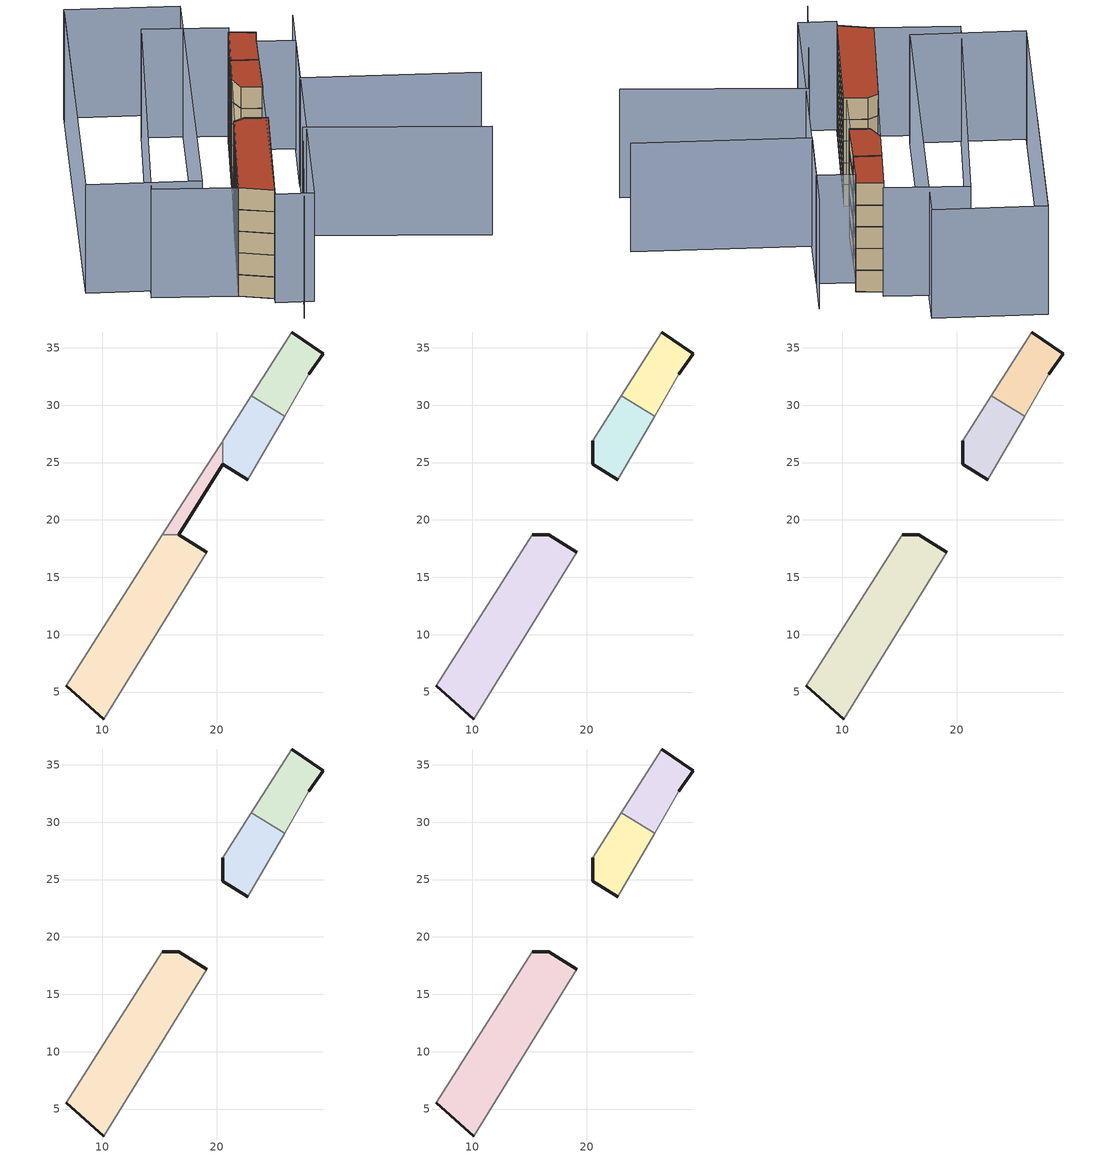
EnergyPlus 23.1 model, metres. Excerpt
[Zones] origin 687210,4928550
1988e5ef4fea53e4_F0_dwelling_0
 floor ground (EU_floor_Construction): 10.13,2.66 19.12,17.17 16.67,18.71 15.25,18.71 6.87,5.57 z0
 wall outside (EU_wall_Construction): 10.13,2.66 6.87,5.57 / 16.67,18.71 19.12,17.17 z0:3
 wall adiabatic (EU_wall_Construction): 6.87,5.57 15.25,18.71 / 19.12,17.17 10.13,2.66 z0:3
 wall to 1988e5ef4fea53e4_F0_dwelling_3 (EU_wall_Construction): 15.25,18.71 16.67,18.71 z0:3
1988e5ef4fea53e4_F0_dwelling_1
 floor ground (EU_floor_Construction): 25.91,29.05 28.02,32.67 29.27,34.46 26.51,36.37 22.99,30.8 z0
 wall outside (EU_wall_Construction): 26.51,36.37 29.27,34.46 28.02,32.67 z0:3
 wall adiabatic (EU_wall_Construction): 28.02,32.67 25.91,29.05 / 22.99,30.8 26.51,36.37 z0:3
 wall to 1988e5ef4fea53e4_F0_dwelling_2 (EU_wall_Construction): 25.91,29.05 22.99,30.8 z0:3
1988e5ef4fea53e4_F0_dwelling_2
 floor ground (EU_floor_Construction): 22.68,23.5 25.91,29.05 22.99,30.8 20.53,26.9 20.53,24.86 z0
 wall outside (EU_wall_Construction): 22.68,23.5 20.53,24.86 z0:3
 wall adiabatic (EU_wall_Construction): 25.91,29.05 22.68,23.5 / 20.53,26.9 22.99,30.8 z0:3
 wall to 1988e5ef4fea53e4_F0_dwelling_3 (EU_wall_Construction): 20.53,24.86 20.53,26.9 z0:3
1988e5ef4fea53e4_F0_dwelling_3
 floor ground (EU_floor_Construction): 16.67,18.71 20.53,24.86 20.53,26.9 20.41,26.71 19.61,25.45 17.02,21.49 15.25,18.71 z0
 wall outside (EU_wall_Construction): 20.53,24.86 16.67,18.71 z0:3
 wall adiabatic (EU_wall_Construction): 15.25,18.71 17.02,21.49 19.61,25.45 20.41,26.71 20.53,26.9 z0:3
 roof outside (EU_roof_Construction): 20.53,26.9 20.53,24.86 16.67,18.71 15.25,18.71 17.02,21.49 19.61,25.45 20.41,26.71 z3
1988e5ef4fea53e4_F1_dwelling_0
 floor to 1988e5ef4fea53e4_F0_dwelling_0 (EU_floor_Construction): 10.13,2.66 19.12,17.17 16.67,18.71 15.25,18.71 6.87,5.57 z3
 wall outside (EU_wall_Construction): 10.13,2.66 6.87,5.57 / 15.25,18.71 16.67,18.71 19.12,17.17 z3:6
 wall adiabatic (EU_wall_Construction): 6.87,5.57 15.25,18.71 / 19.12,17.17 10.13,2.66 z3:6
1988e5ef4fea53e4_F1_dwelling_1
 floor to 1988e5ef4fea53e4_F0_dwelling_1 (EU_floor_Construction): 25.91,29.05 28.02,32.67 29.27,34.46 26.51,36.37 22.99,30.8 z3
 wall outside (EU_wall_Construction): 26.51,36.37 29.27,34.46 28.02,32.67 z3:6
 wall adiabatic (EU_wall_Construction): 28.02,32.67 25.91,29.05 / 22.99,30.8 26.51,36.37 z3:6
 wall to 1988e5ef4fea53e4_F1_dwelling_2 (EU_wall_Construction): 25.91,29.05 22.99,30.8 z3:6
1988e5ef4fea53e4_F1_dwelling_2
 floor to 1988e5ef4fea53e4_F0_dwelling_2 (EU_floor_Construction): 22.68,23.5 25.91,29.05 22.99,30.8 20.53,26.9 20.53,24.86 z3
 wall outside (EU_wall_Construction): 22.68,23.5 20.53,24.86 20.53,26.9 z3:6
 wall adiabatic (EU_wall_Construction): 25.91,29.05 22.68,23.5 / 20.53,26.9 22.99,30.8 z3:6
1988e5ef4fea53e4_F2_dwelling_0
 floor to 1988e5ef4fea53e4_F1_dwelling_0 (EU_floor_Construction): 10.13,2.66 19.12,17.17 16.67,18.71 15.25,18.71 6.87,5.57 z6
 wall outside (EU_wall_Construction): 10.13,2.66 6.87,5.57 / 15.25,18.71 16.67,18.71 19.12,17.17 z6:9
 wall adiabatic (EU_wall_Construction): 6.87,5.57 15.25,18.71 / 19.12,17.17 10.13,2.66 z6:9
1988e5ef4fea53e4_F2_dwelling_1
 floor to 1988e5ef4fea53e4_F1_dwelling_1 (EU_floor_Construction): 25.91,29.05 28.02,32.67 29.27,34.46 26.51,36.37 22.99,30.8 z6
 wall outside (EU_wall_Construction): 26.51,36.37 29.27,34.46 28.02,32.67 z6:9
 wall adiabatic (EU_wall_Construction): 28.02,32.67 25.91,29.05 / 22.99,30.8 26.51,36.37 z6:9
 wall to 1988e5ef4fea53e4_F2_dwelling_2 (EU_wall_Construction): 25.91,29.05 22.99,30.8 z6:9
1988e5ef4fea53e4_F2_dwelling_2
 floor to 1988e5ef4fea53e4_F1_dwelling_2 (EU_floor_Construction): 22.68,23.5 25.91,29.05 22.99,30.8 20.53,26.9 20.53,24.86 z6
 wall outside (EU_wall_Construction): 22.68,23.5 20.53,24.86 20.53,26.9 z6:9
 wall adiabatic (EU_wall_Construction): 25.91,29.05 22.68,23.5 / 20.53,26.9 22.99,30.8 z6:9
1988e5ef4fea53e4_F3_dwelling_0
 floor to 1988e5ef4fea53e4_F2_dwelling_0 (EU_floor_Construction): 10.13,2.66 19.12,17.17 16.67,18.71 15.25,18.71 6.87,5.57 z9
 wall outside (EU_wall_Construction): 10.13,2.66 6.87,5.57 / 15.25,18.71 16.67,18.71 19.12,17.17 z9:12
 wall adiabatic (EU_wall_Construction): 6.87,5.57 15.25,18.71 / 19.12,17.17 10.13,2.66 z9:12
1988e5ef4fea53e4_F3_dwelling_1
 floor to 1988e5ef4fea53e4_F2_dwelling_1 (EU_floor_Construction): 25.91,29.05 28.02,32.67 29.27,34.46 26.51,36.37 22.99,30.8 z9
 wall outside (EU_wall_Construction): 26.51,36.37 29.27,34.46 28.02,32.67 z9:12
 wall adiabatic (EU_wall_Construction): 28.02,32.67 25.91,29.05 / 22.99,30.8 26.51,36.37 z9:12
 wall to 1988e5ef4fea53e4_F3_dwelling_2 (EU_wall_Construction): 25.91,29.05 22.99,30.8 z9:12
1988e5ef4fea53e4_F3_dwelling_2
 floor to 1988e5ef4fea53e4_F2_dwelling_2 (EU_floor_Construction): 22.68,23.5 25.91,29.05 22.99,30.8 20.53,26.9 20.53,24.86 z9
 wall outside (EU_wall_Construction): 22.68,23.5 20.53,24.86 20.53,26.9 z9:12
 wall adiabatic (EU_wall_Construction): 25.91,29.05 22.68,23.5 / 20.53,26.9 22.99,30.8 z9:12
1988e5ef4fea53e4_F4_dwelling_0
 floor to 1988e5ef4fea53e4_F3_dwelling_0 (EU_floor_Construction): 10.13,2.66 19.12,17.17 16.67,18.71 15.25,18.71 6.87,5.57 z12
 wall outside (EU_wall_Construction): 10.13,2.66 6.87,5.57 / 15.25,18.71 16.67,18.71 19.12,17.17 z12:15
 wall adiabatic (EU_wall_Construction): 6.87,5.57 15.25,18.71 / 19.12,17.17 10.13,2.66 z12:15
 roof outside (EU_roof_Construction): 19.12,17.17 10.13,2.66 6.87,5.57 15.25,18.71 16.67,18.71 z15
1988e5ef4fea53e4_F4_dwelling_1
 floor to 1988e5ef4fea53e4_F3_dwelling_1 (EU_floor_Construction): 25.91,29.05 28.02,32.67 29.27,34.46 26.51,36.37 22.99,30.8 z12
 wall outside (EU_wall_Construction): 26.51,36.37 29.27,34.46 28.02,32.67 z12:15
 wall adiabatic (EU_wall_Construction): 28.02,32.67 25.91,29.05 / 22.99,30.8 26.51,36.37 z12:15
 wall to 1988e5ef4fea53e4_F4_dwelling_2 (EU_wall_Construction): 25.91,29.05 22.99,30.8 z12:15
 roof outside (EU_roof_Construction): 29.27,34.46 28.02,32.67 25.91,29.05 22.99,30.8 26.51,36.37 z15
1988e5ef4fea53e4_F4_dwelling_2
 floor to 1988e5ef4fea53e4_F3_dwelling_2 (EU_floor_Construction): 22.68,23.5 25.91,29.05 22.99,30.8 20.53,26.9 20.53,24.86 z12
 wall outside (EU_wall_Construction): 22.68,23.5 20.53,24.86 20.53,26.9 z12:15
 wall adiabatic (EU_wall_Construction): 25.91,29.05 22.68,23.5 / 20.53,26.9 22.99,30.8 z12:15
 roof outside (EU_roof_Construction): 25.91,29.05 22.68,23.5 20.53,24.86 20.53,26.9 22.99,30.8 z15
shading: 10.5,-3.07 21.24,12.95 / 21.24,12.95 39.99,0.39 / 13.06,51.35 -6.87,17.82 / 46.08,11.56 27.51,22.75 / 27.51,22.75 35.1,35.32 / 9.66,1.86 28.02,32.68 / 28.02,32.68 32.06,30.27 / 32.06,30.27 13.69,-0.54 / 13.69,-0.54 9.66,1.86 / 27.1,37.17 6.87,5.57 / 6.87,5.57 -1.87,11.16 / -1.87,11.16 18.36,42.77 / 18.36,42.77 27.1,37.17 / -7.68,16.45 13.29,51.74 / 13.29,51.74 25.22,44.65 / 25.22,44.65 4.25,9.36 / 4.25,9.36 -7.68,16.45 z0:15
[Building]
EU S2 Campaign: North Axis=0; Terrain=City; Solar Distribution=FullExterior
[Site:Location]
Bologna: Latitude=44.5; Longitude=11.25; Time Zone=1; Elevation=37
[SizingPeriod:WeatherFileDays]
AnnualSizingPeriod: Begin Month=1; Begin Day of Month=1; End Month=12; End Day of Month=31; Day of Week for Start Day=Monday; Use Weather File Daylight Saving Period=No; Use Weather File Rain and Snow Indicators=No
[MATERIAL]
EU_InternalMass_Material: Roughness=MediumRough; Thickness=0.1; Conductivity=1; Density=1800; Specific Heat=900; Thermal Absorptance=0.9; Solar Absorptance=0.7; Visible Absorptance=0.7
[MATERIAL:NOMASS] Roughness=MediumRough; Thermal Absorptance=0.9; Solar Absorptance=0.7; Visible Absorptance=0.7
Name | Thermal Resistance
EU_wall_NoMass | 0.905828
EU_roof_NoMass | 0.37593
EU_floor_NoMass | 0.67114
[CONSTRUCTION]
EU_wall_Construction: EU_wall_NoMass
EU_roof_Construction: EU_roof_NoMass
EU_floor_Construction: EU_floor_NoMass
EU_InternalMass_Construction: EU_InternalMass_Material
[ZONE] Type=1; Multiplier=1; Ceiling Height=autocalculate; Floor Area=autocalculate; Part of Total Floor Area=Yes
Name | Volume
1988e5ef4fea53e4_F0_dwelling_0 | 209.02
1988e5ef4fea53e4_F1_dwelling_0; 1988e5ef4fea53e4_F2_dwelling_0; 1988e5ef4fea53e4_F3_dwelling_0; 1988e5ef4fea53e4_F4_dwelling_0 | 209.019
1988e5ef4fea53e4_F0_dwelling_1; 1988e5ef4fea53e4_F0_dwelling_2 | 64.459
1988e5ef4fea53e4_F1_dwelling_1; 1988e5ef4fea53e4_F2_dwelling_1; 1988e5ef4fea53e4_F3_dwelling_1; 1988e5ef4fea53e4_F4_dwelling_1 | 64.4597
1988e5ef4fea53e4_F1_dwelling_2; 1988e5ef4fea53e4_F2_dwelling_2; 1988e5ef4fea53e4_F3_dwelling_2; 1988e5ef4fea53e4_F4_dwelling_2 | 64.4583
1988e5ef4fea53e4_F0_dwelling_3 | 29.3723
[INTERNALMASS] Construction=EU_InternalMass_Construction
Name | Zone or ZoneList | Surface Area
1988e5ef4fea53e4_F0_dwelling_0_EU_InternalMass | 1988e5ef4fea53e4_F0_dwelling_0 | 69.6702
1988e5ef4fea53e4_F0_dwelling_1_EU_InternalMass | 1988e5ef4fea53e4_F0_dwelling_1 | 21.4868
1988e5ef4fea53e4_F0_dwelling_2_EU_InternalMass | 1988e5ef4fea53e4_F0_dwelling_2 | 21.4868
1988e5ef4fea53e4_F0_dwelling_3_EU_InternalMass | 1988e5ef4fea53e4_F0_dwelling_3 | 9.79019
1988e5ef4fea53e4_F1_dwelling_0_EU_InternalMass | 1988e5ef4fea53e4_F1_dwelling_0 | 69.6702
1988e5ef4fea53e4_F1_dwelling_1_EU_InternalMass | 1988e5ef4fea53e4_F1_dwelling_1 | 26.3819
1988e5ef4fea53e4_F1_dwelling_2_EU_InternalMass | 1988e5ef4fea53e4_F1_dwelling_2 | 26.3819
1988e5ef4fea53e4_F2_dwelling_0_EU_InternalMass | 1988e5ef4fea53e4_F2_dwelling_0 | 69.6702
1988e5ef4fea53e4_F2_dwelling_1_EU_InternalMass | 1988e5ef4fea53e4_F2_dwelling_1 | 26.3819
1988e5ef4fea53e4_F2_dwelling_2_EU_InternalMass | 1988e5ef4fea53e4_F2_dwelling_2 | 26.3819
1988e5ef4fea53e4_F3_dwelling_0_EU_InternalMass | 1988e5ef4fea53e4_F3_dwelling_0 | 69.6702
1988e5ef4fea53e4_F3_dwelling_1_EU_InternalMass | 1988e5ef4fea53e4_F3_dwelling_1 | 26.3819
1988e5ef4fea53e4_F3_dwelling_2_EU_InternalMass | 1988e5ef4fea53e4_F3_dwelling_2 | 26.3819
1988e5ef4fea53e4_F4_dwelling_0_EU_InternalMass | 1988e5ef4fea53e4_F4_dwelling_0 | 69.6702
1988e5ef4fea53e4_F4_dwelling_1_EU_InternalMass | 1988e5ef4fea53e4_F4_dwelling_1 | 26.3819
1988e5ef4fea53e4_F4_dwelling_2_EU_InternalMass | 1988e5ef4fea53e4_F4_dwelling_2 | 26.3819
[OTHEREQUIPMENT] Fuel Type=Electricity; Design Level Calculation Method=Watts/Area; Power per Zone Floor Area=1; Fraction Latent=0; Fraction Radiant=0; Fraction Lost=0; Carbon Dioxide Generation Rate=0; EndUse Subcategory=EU_Step8_InternalGains
Name | Zone or ZoneList or Space or SpaceList | Schedule
EU_Step8_InternalGain_1988e5ef4fea53e4_F0_dwelling_0_f000 | 1988e5ef4fea53e4_F0_dwelling_0 | EU_Step8_GainSchedule_1988e5ef4fea53e4_F0_dwelling_0_f000
EU_Step8_InternalGain_1988e5ef4fea53e4_F0_dwelling_1_f000 | 1988e5ef4fea53e4_F0_dwelling_1 | EU_Step8_GainSchedule_1988e5ef4fea53e4_F0_dwelling_1_f000
EU_Step8_InternalGain_1988e5ef4fea53e4_F0_dwelling_2_f000 | 1988e5ef4fea53e4_F0_dwelling_2 | EU_Step8_GainSchedule_1988e5ef4fea53e4_F0_dwelling_2_f000
EU_Step8_InternalGain_1988e5ef4fea53e4_F0_dwelling_3_f000 | 1988e5ef4fea53e4_F0_dwelling_3 | EU_Step8_GainSchedule_1988e5ef4fea53e4_F0_dwelling_3_f000
EU_Step8_InternalGain_1988e5ef4fea53e4_F1_dwelling_0_f000 | 1988e5ef4fea53e4_F1_dwelling_0 | EU_Step8_GainSchedule_1988e5ef4fea53e4_F1_dwelling_0_f000
EU_Step8_InternalGain_1988e5ef4fea53e4_F1_dwelling_1_f000 | 1988e5ef4fea53e4_F1_dwelling_1 | EU_Step8_GainSchedule_1988e5ef4fea53e4_F1_dwelling_1_f000
EU_Step8_InternalGain_1988e5ef4fea53e4_F1_dwelling_2_f000 | 1988e5ef4fea53e4_F1_dwelling_2 | EU_Step8_GainSchedule_1988e5ef4fea53e4_F1_dwelling_2_f000
EU_Step8_InternalGain_1988e5ef4fea53e4_F2_dwelling_0_f000 | 1988e5ef4fea53e4_F2_dwelling_0 | EU_Step8_GainSchedule_1988e5ef4fea53e4_F2_dwelling_0_f000
EU_Step8_InternalGain_1988e5ef4fea53e4_F2_dwelling_1_f000 | 1988e5ef4fea53e4_F2_dwelling_1 | EU_Step8_GainSchedule_1988e5ef4fea53e4_F2_dwelling_1_f000
EU_Step8_InternalGain_1988e5ef4fea53e4_F2_dwelling_2_f000 | 1988e5ef4fea53e4_F2_dwelling_2 | EU_Step8_GainSchedule_1988e5ef4fea53e4_F2_dwelling_2_f000
EU_Step8_InternalGain_1988e5ef4fea53e4_F3_dwelling_0_f000 | 1988e5ef4fea53e4_F3_dwelling_0 | EU_Step8_GainSchedule_1988e5ef4fea53e4_F3_dwelling_0_f000
EU_Step8_InternalGain_1988e5ef4fea53e4_F3_dwelling_1_f000 | 1988e5ef4fea53e4_F3_dwelling_1 | EU_Step8_GainSchedule_1988e5ef4fea53e4_F3_dwelling_1_f000
EU_Step8_InternalGain_1988e5ef4fea53e4_F3_dwelling_2_f000 | 1988e5ef4fea53e4_F3_dwelling_2 | EU_Step8_GainSchedule_1988e5ef4fea53e4_F3_dwelling_2_f000
EU_Step8_InternalGain_1988e5ef4fea53e4_F4_dwelling_0_f000 | 1988e5ef4fea53e4_F4_dwelling_0 | EU_Step8_GainSchedule_1988e5ef4fea53e4_F4_dwelling_0_f000
EU_Step8_InternalGain_1988e5ef4fea53e4_F4_dwelling_1_f000 | 1988e5ef4fea53e4_F4_dwelling_1 | EU_Step8_GainSchedule_1988e5ef4fea53e4_F4_dwelling_1_f000
EU_Step8_InternalGain_1988e5ef4fea53e4_F4_dwelling_2_f000 | 1988e5ef4fea53e4_F4_dwelling_2 | EU_Step8_GainSchedule_1988e5ef4fea53e4_F4_dwelling_2_f000
[ZONEVENTILATION:DESIGNFLOWRATE] Schedule=EU_AlwaysOn; Design Flow Rate Calculation Method=AirChanges/Hour; Air Changes per Hour=0.73129; Ventilation Type=Natural; Fan Pressure Rise=0; Fan Total Efficiency=1; Constant Term Coefficient=1; Temperature Term Coefficient=0; Velocity Term Coefficient=0; Velocity Squared Term Coefficient=0; Minimum Indoor Temperature=-100; Maximum Indoor Temperature=100; Delta Temperature=-100; Minimum Outdoor Temperature=-100; Maximum Outdoor Temperature=100; Maximum Wind Speed=40
Name | Zone or ZoneList or Space or SpaceList
EU_ConstantAir_1988e5ef4fea53e4_F0_dwelling_0 | 1988e5ef4fea53e4_F0_dwelling_0
EU_ConstantAir_1988e5ef4fea53e4_F0_dwelling_1 | 1988e5ef4fea53e4_F0_dwelling_1
EU_ConstantAir_1988e5ef4fea53e4_F0_dwelling_2 | 1988e5ef4fea53e4_F0_dwelling_2
EU_ConstantAir_1988e5ef4fea53e4_F0_dwelling_3 | 1988e5ef4fea53e4_F0_dwelling_3
EU_ConstantAir_1988e5ef4fea53e4_F1_dwelling_0 | 1988e5ef4fea53e4_F1_dwelling_0
EU_ConstantAir_1988e5ef4fea53e4_F1_dwelling_1 | 1988e5ef4fea53e4_F1_dwelling_1
EU_ConstantAir_1988e5ef4fea53e4_F1_dwelling_2 | 1988e5ef4fea53e4_F1_dwelling_2
EU_ConstantAir_1988e5ef4fea53e4_F2_dwelling_0 | 1988e5ef4fea53e4_F2_dwelling_0
EU_ConstantAir_1988e5ef4fea53e4_F2_dwelling_1 | 1988e5ef4fea53e4_F2_dwelling_1
EU_ConstantAir_1988e5ef4fea53e4_F2_dwelling_2 | 1988e5ef4fea53e4_F2_dwelling_2
EU_ConstantAir_1988e5ef4fea53e4_F3_dwelling_0 | 1988e5ef4fea53e4_F3_dwelling_0
EU_ConstantAir_1988e5ef4fea53e4_F3_dwelling_1 | 1988e5ef4fea53e4_F3_dwelling_1
EU_ConstantAir_1988e5ef4fea53e4_F3_dwelling_2 | 1988e5ef4fea53e4_F3_dwelling_2
EU_ConstantAir_1988e5ef4fea53e4_F4_dwelling_0 | 1988e5ef4fea53e4_F4_dwelling_0
EU_ConstantAir_1988e5ef4fea53e4_F4_dwelling_1 | 1988e5ef4fea53e4_F4_dwelling_1
EU_ConstantAir_1988e5ef4fea53e4_F4_dwelling_2 | 1988e5ef4fea53e4_F4_dwelling_2
[HVACTEMPLATE:THERMOSTAT] Constant Heating Setpoint=20; Constant Cooling Setpoint=50
EU_HeatOnly_1988e5ef4fea53e4_F0_dwelling_0; EU_HeatOnly_1988e5ef4fea53e4_F0_dwelling_1; EU_HeatOnly_1988e5ef4fea53e4_F0_dwelling_2; EU_HeatOnly_1988e5ef4fea53e4_F0_dwelling_3; EU_HeatOnly_1988e5ef4fea53e4_F1_dwelling_0; EU_HeatOnly_1988e5ef4fea53e4_F1_dwelling_1; EU_HeatOnly_1988e5ef4fea53e4_F1_dwelling_2; EU_HeatOnly_1988e5ef4fea53e4_F2_dwelling_0; EU_HeatOnly_1988e5ef4fea53e4_F2_dwelling_1; EU_HeatOnly_1988e5ef4fea53e4_F2_dwelling_2; EU_HeatOnly_1988e5ef4fea53e4_F3_dwelling_0; EU_HeatOnly_1988e5ef4fea53e4_F3_dwelling_1; EU_HeatOnly_1988e5ef4fea53e4_F3_dwelling_2; EU_HeatOnly_1988e5ef4fea53e4_F4_dwelling_0; EU_HeatOnly_1988e5ef4fea53e4_F4_dwelling_1; EU_HeatOnly_1988e5ef4fea53e4_F4_dwelling_2
[HVACTEMPLATE:ZONE:IDEALLOADSAIRSYSTEM] System Availability Schedule=EU_AlwaysOn; Maximum Heating Supply Air Temperature=50; Minimum Cooling Supply Air Temperature=13; Maximum Heating Supply Air Humidity Ratio=0.0156; Minimum Cooling Supply Air Humidity Ratio=0.0077; Heating Limit=NoLimit; Cooling Limit=NoLimit; Heating Availability Schedule=EU_AlwaysOn; Cooling Availability Schedule=EU_CoolingOff; Dehumidification Control Type=ConstantSensibleHeatRatio; Cooling Sensible Heat Ratio=0.7; Dehumidification Setpoint=60; Humidification Control Type=None; Humidification Setpoint=30; Outdoor Air Method=None; Outdoor Air Flow Rate per Person=0.00944; Outdoor Air Flow Rate per Zone Floor Area=0; Outdoor Air Flow Rate per Zone=0; Demand Controlled Ventilation Type=None; Outdoor Air Economizer Type=NoEconomizer; Heat Recovery Type=None; Sensible Heat Recovery Effectiveness=0.7; Latent Heat Recovery Effectiveness=0.65
Name | Template Thermostat
1988e5ef4fea53e4_F0_dwelling_0 | EU_HeatOnly_1988e5ef4fea53e4_F0_dwelling_0
1988e5ef4fea53e4_F0_dwelling_1 | EU_HeatOnly_1988e5ef4fea53e4_F0_dwelling_1
1988e5ef4fea53e4_F0_dwelling_2 | EU_HeatOnly_1988e5ef4fea53e4_F0_dwelling_2
1988e5ef4fea53e4_F0_dwelling_3 | EU_HeatOnly_1988e5ef4fea53e4_F0_dwelling_3
1988e5ef4fea53e4_F1_dwelling_0 | EU_HeatOnly_1988e5ef4fea53e4_F1_dwelling_0
1988e5ef4fea53e4_F1_dwelling_1 | EU_HeatOnly_1988e5ef4fea53e4_F1_dwelling_1
1988e5ef4fea53e4_F1_dwelling_2 | EU_HeatOnly_1988e5ef4fea53e4_F1_dwelling_2
1988e5ef4fea53e4_F2_dwelling_0 | EU_HeatOnly_1988e5ef4fea53e4_F2_dwelling_0
1988e5ef4fea53e4_F2_dwelling_1 | EU_HeatOnly_1988e5ef4fea53e4_F2_dwelling_1
1988e5ef4fea53e4_F2_dwelling_2 | EU_HeatOnly_1988e5ef4fea53e4_F2_dwelling_2
1988e5ef4fea53e4_F3_dwelling_0 | EU_HeatOnly_1988e5ef4fea53e4_F3_dwelling_0
1988e5ef4fea53e4_F3_dwelling_1 | EU_HeatOnly_1988e5ef4fea53e4_F3_dwelling_1
1988e5ef4fea53e4_F3_dwelling_2 | EU_HeatOnly_1988e5ef4fea53e4_F3_dwelling_2
1988e5ef4fea53e4_F4_dwelling_0 | EU_HeatOnly_1988e5ef4fea53e4_F4_dwelling_0
1988e5ef4fea53e4_F4_dwelling_1 | EU_HeatOnly_1988e5ef4fea53e4_F4_dwelling_1
1988e5ef4fea53e4_F4_dwelling_2 | EU_HeatOnly_1988e5ef4fea53e4_F4_dwelling_2
[SIZING:ZONE] Zone Cooling Design Supply Air Temperature Input Method=SupplyAirTemperature; Zone Cooling Design Supply Air Temperature=13; Zone Heating Design Supply Air Temperature Input Method=SupplyAirTemperature; Zone Heating Design Supply Air Temperature=50; Zone Cooling Design Supply Air Humidity Ratio=0.008; Zone Heating Design Supply Air Humidity Ratio=0.008; Cooling Design Air Flow Method=DesignDay; Cooling Design Air Flow Rate=0; Cooling Minimum Air Flow per Zone Floor Area=0.000762; Cooling Minimum Air Flow=0; Cooling Minimum Air Flow Fraction=0.2; Heating Design Air Flow Method=DesignDay; Heating Design Air Flow Rate=0; Heating Maximum Air Flow per Zone Floor Area=0.002032; Heating Maximum Air Flow=0.141576; Heating Maximum Air Flow Fraction=0.3; Account for Dedicated Outdoor Air System=No; Dedicated Outdoor Air System Control Strategy=NeutralSupplyAir; Dedicated Outdoor Air Low Setpoint Temperature for Design=autosize; Dedicated Outdoor Air High Setpoint Temperature for Design=autosize; Zone Load Sizing Method=Sensible Load Only No Latent Load; Zone Latent Cooling Design Supply Air Humidity Ratio Input Method=HumidityRatioDifference; Zone Cooling Design Supply Air Humidity Ratio Difference=0.005; Zone Latent Heating Design Supply Air Humidity Ratio Input Method=HumidityRatioDifference; Zone Humidification Design Supply Air Humidity Ratio Difference=0.005
1988e5ef4fea53e4_F0_dwelling_0; 1988e5ef4fea53e4_F0_dwelling_1; 1988e5ef4fea53e4_F0_dwelling_2; 1988e5ef4fea53e4_F0_dwelling_3; 1988e5ef4fea53e4_F1_dwelling_0; 1988e5ef4fea53e4_F1_dwelling_1; 1988e5ef4fea53e4_F1_dwelling_2; 1988e5ef4fea53e4_F2_dwelling_0; 1988e5ef4fea53e4_F2_dwelling_1; 1988e5ef4fea53e4_F2_dwelling_2; 1988e5ef4fea53e4_F3_dwelling_0; 1988e5ef4fea53e4_F3_dwelling_1; 1988e5ef4fea53e4_F3_dwelling_2; 1988e5ef4fea53e4_F4_dwelling_0; 1988e5ef4fea53e4_F4_dwelling_1; 1988e5ef4fea53e4_F4_dwelling_2
[SCHEDULE:CONSTANT]
Name | Hourly Value
EU_AlwaysOn | 1
EU_CoolingOff | 0
[SCHEDULE:FILE] Column Number=1; Rows to Skip at Top=0; Number of Hours of Data=8760; Column Separator=Comma; Interpolate to Timestep=No; Minutes per Item=60; Adjust Schedule for Daylight Savings=Yes
Name | File
EU_Step8_GainSchedule_1988e5ef4fea53e4_F0_dwelling_0_f000 | ../../schedules/1988e5ef4fea53e4/1988e5ef4fea53e4_F0_dwelling_0_f000_gain.csv
EU_Step8_GainSchedule_1988e5ef4fea53e4_F0_dwelling_1_f000 | ../../schedules/1988e5ef4fea53e4/1988e5ef4fea53e4_F0_dwelling_1_f000_gain.csv
EU_Step8_GainSchedule_1988e5ef4fea53e4_F0_dwelling_2_f000 | ../../schedules/1988e5ef4fea53e4/1988e5ef4fea53e4_F0_dwelling_2_f000_gain.csv
EU_Step8_GainSchedule_1988e5ef4fea53e4_F0_dwelling_3_f000 | ../../schedules/1988e5ef4fea53e4/1988e5ef4fea53e4_F0_dwelling_3_f000_gain.csv
EU_Step8_GainSchedule_1988e5ef4fea53e4_F1_dwelling_0_f000 | ../../schedules/1988e5ef4fea53e4/1988e5ef4fea53e4_F1_dwelling_0_f000_gain.csv
EU_Step8_GainSchedule_1988e5ef4fea53e4_F1_dwelling_1_f000 | ../../schedules/1988e5ef4fea53e4/1988e5ef4fea53e4_F1_dwelling_1_f000_gain.csv
EU_Step8_GainSchedule_1988e5ef4fea53e4_F1_dwelling_2_f000 | ../../schedules/1988e5ef4fea53e4/1988e5ef4fea53e4_F1_dwelling_2_f000_gain.csv
EU_Step8_GainSchedule_1988e5ef4fea53e4_F2_dwelling_0_f000 | ../../schedules/1988e5ef4fea53e4/1988e5ef4fea53e4_F2_dwelling_0_f000_gain.csv
EU_Step8_GainSchedule_1988e5ef4fea53e4_F2_dwelling_1_f000 | ../../schedules/1988e5ef4fea53e4/1988e5ef4fea53e4_F2_dwelling_1_f000_gain.csv
EU_Step8_GainSchedule_1988e5ef4fea53e4_F2_dwelling_2_f000 | ../../schedules/1988e5ef4fea53e4/1988e5ef4fea53e4_F2_dwelling_2_f000_gain.csv
EU_Step8_GainSchedule_1988e5ef4fea53e4_F3_dwelling_0_f000 | ../../schedules/1988e5ef4fea53e4/1988e5ef4fea53e4_F3_dwelling_0_f000_gain.csv
EU_Step8_GainSchedule_1988e5ef4fea53e4_F3_dwelling_1_f000 | ../../schedules/1988e5ef4fea53e4/1988e5ef4fea53e4_F3_dwelling_1_f000_gain.csv
EU_Step8_GainSchedule_1988e5ef4fea53e4_F3_dwelling_2_f000 | ../../schedules/1988e5ef4fea53e4/1988e5ef4fea53e4_F3_dwelling_2_f000_gain.csv
EU_Step8_GainSchedule_1988e5ef4fea53e4_F4_dwelling_0_f000 | ../../schedules/1988e5ef4fea53e4/1988e5ef4fea53e4_F4_dwelling_0_f000_gain.csv
EU_Step8_GainSchedule_1988e5ef4fea53e4_F4_dwelling_1_f000 | ../../schedules/1988e5ef4fea53e4/1988e5ef4fea53e4_F4_dwelling_1_f000_gain.csv
EU_Step8_GainSchedule_1988e5ef4fea53e4_F4_dwelling_2_f000 | ../../schedules/1988e5ef4fea53e4/1988e5ef4fea53e4_F4_dwelling_2_f000_gain.csv
